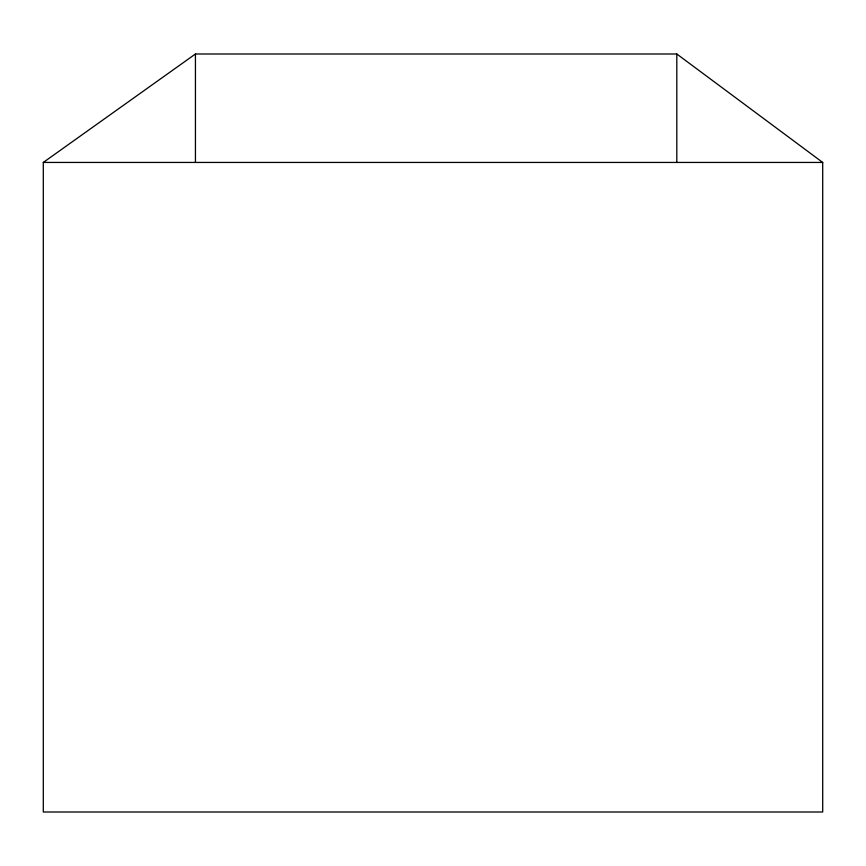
<?xml version="1.0" encoding="UTF-8"?>
<svg xmlns="http://www.w3.org/2000/svg" width="866" height="866" viewBox="0 0 866 866"><rect width="100%" height="100%" fill="white"/><g stroke="black" fill="none" stroke-linecap="round" stroke-linejoin="round"><path stroke-width="1.3" d="M43.3 162.44L195.435 53.995L676.811 53.995L822.7 162.44L822.7 812.005L43.3 812.005L43.3 162.44L822.7 162.44M676.811 53.995L676.811 162.44M195.435 53.995L195.435 162.44"/></g></svg>
